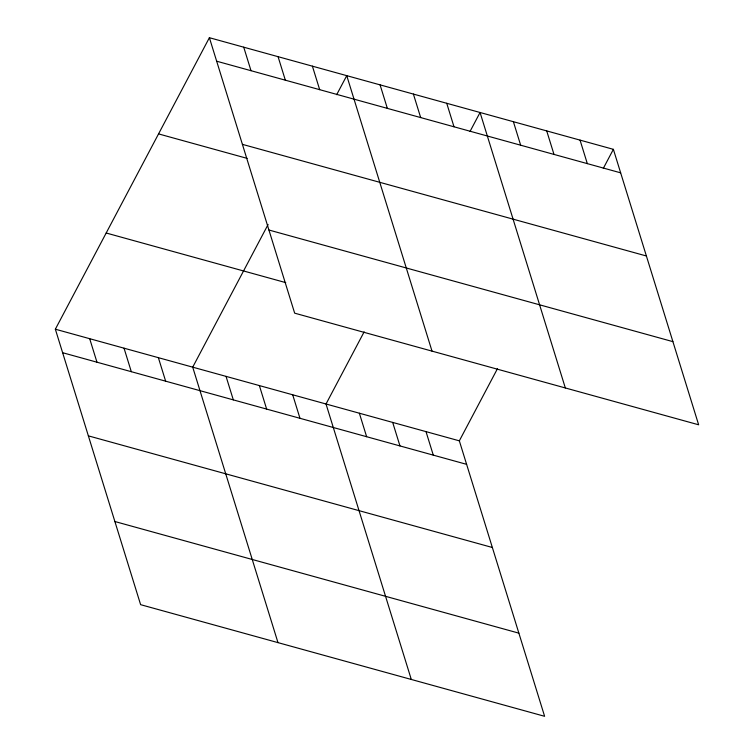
<?xml version="1.0" encoding="UTF-8"?>
<svg xmlns="http://www.w3.org/2000/svg" width="754" height="754" viewBox="0 0 754 754"><rect width="100%" height="100%" fill="white"/><g stroke="black" fill="none" stroke-linecap="round" stroke-linejoin="round"><path stroke-width="1.13" d="M497.461 368.687L459.337 440.836L544.614 716.3L140.621 604.67L55.353 329.206L209.386 37.7L613.379 149.33L698.647 424.794L294.663 313.164L209.386 37.7M268.094 224.504L192.713 367.16L277.981 642.625M336.68 94.693L346.746 75.654L432.014 351.119M364.144 331.854L326.02 403.993L411.298 679.467M469.996 131.526L480.062 112.487L565.33 387.952M603.313 168.368L613.379 149.33M216.662 61.206L620.655 172.836M242.402 144.353L646.385 255.983M158.557 133.901L247.171 158.387M268.924 230.017L672.907 341.647M106.182 233.005L285.757 282.627M55.353 329.206L459.337 440.836M62.629 352.712L466.613 464.341M88.369 435.859L492.353 547.489M114.881 521.523L518.875 633.153M580.043 140.121L587.319 163.618M546.716 130.913L553.992 154.41M513.389 121.705L520.665 145.202M446.736 103.279L454.002 126.785M413.399 94.071L420.675 117.577M380.073 84.863L387.349 108.369M426.01 431.627L433.286 455.133M312.401 66.163L319.677 89.669M392.683 422.419L399.959 445.916M278.066 56.673L285.342 80.178M359.356 413.211L366.632 436.707M243.731 47.191L251.007 70.688M292.693 394.785L299.969 418.291M259.367 385.577L266.643 409.083M226.04 376.369L233.316 399.874M158.368 357.669L165.644 381.175M124.033 348.188L131.309 371.684M89.688 338.697L96.964 362.193"/></g></svg>
